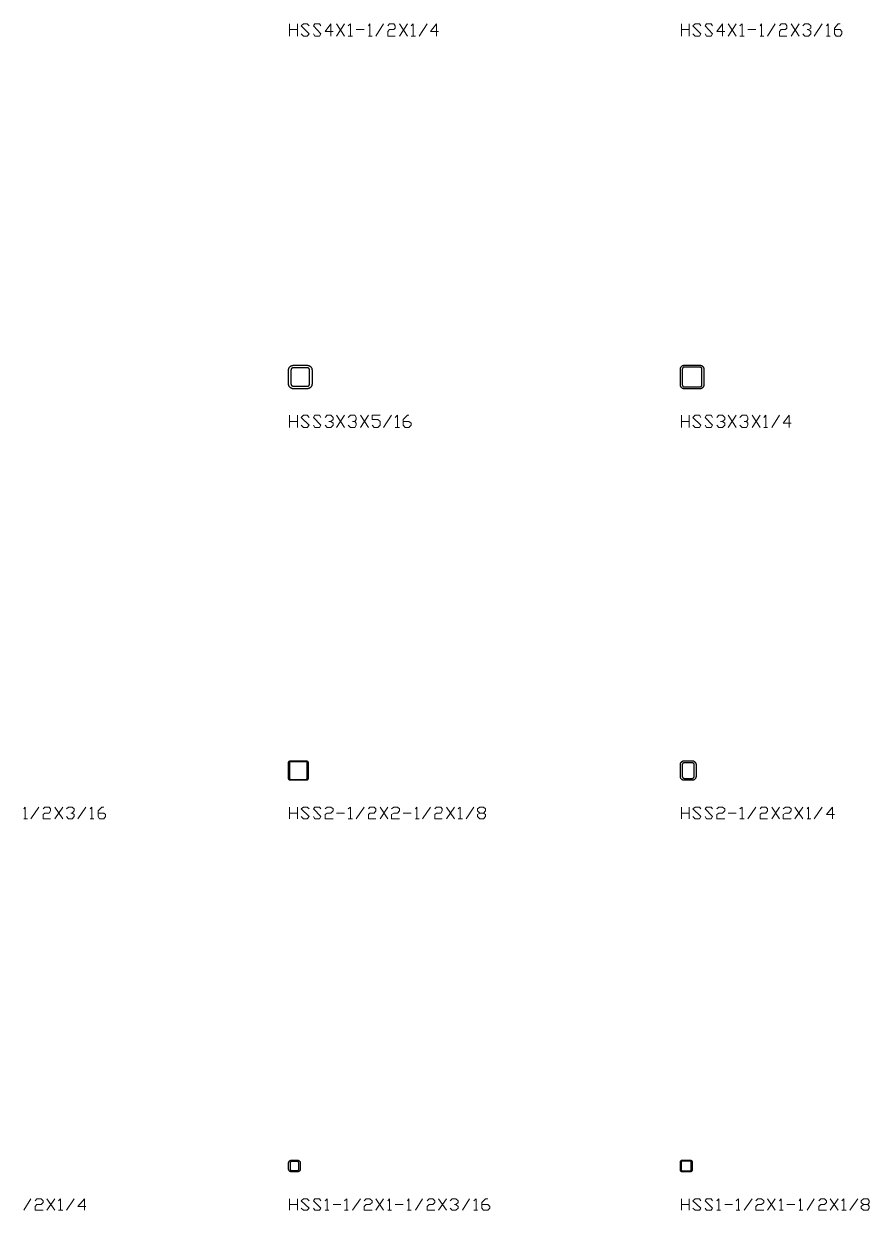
# Model space of a CAD drawing. Header units: inches. Extents: x 0 to 975, y -1305 to 34.
# Drawn here: x 116.2 to 224.1, y -1304.9 to -1153.4 of the extents above; entities that cross this region are included whole.
import ezdxf

# ---------------------------------------------------------------- set-up
doc = ezdxf.new("R2010")
doc.units = ezdxf.units.IN
doc.header["$MEASUREMENT"] = 0
doc.layers.add('AISC_STEEL', color=7, linetype='Continuous')

msp = doc.modelspace()

# ---------------------------------------------------------------- linework, layer by layer
at = {"color": 3, "lineweight": 0}
for p, q in [((150.14, -1154.96), (150.14, -1153.39)), ((150.14, -1154.13), (151.16, -1154.13)), ((151.16, -1153.39), (151.16, -1154.96)), ((156.14, -1153.39), (157.15, -1154.96)), ((156.14, -1154.96), (157.15, -1153.39)), ((158.63, -1154.13), (159.64, -1154.13)), ((161.12, -1154.96), (162.13, -1153.39)), ((164.16, -1153.39), (165.18, -1154.96)), ((164.16, -1154.96), (165.18, -1153.39)), ((166.65, -1154.96), (167.67, -1153.39)), ((200.13, -1154.96), (200.13, -1153.39)), ((200.13, -1154.13), (201.14, -1154.13)), ((201.14, -1153.39), (201.14, -1154.96)), ((206.12, -1153.39), (207.13, -1154.96)), ((206.12, -1154.96), (207.13, -1153.39)), ((208.61, -1154.13), (209.62, -1154.13)), ((211.1, -1154.96), (212.11, -1153.39)), ((214.14, -1153.39), (215.16, -1154.96)), ((214.14, -1154.96), (215.16, -1153.39)), ((217.09, -1154.96), (218.11, -1153.39)), ((157.61, -1154.96), (158.17, -1154.96)), ((160.2, -1154.96), (160.66, -1154.96)), ((165.64, -1154.96), (166.19, -1154.96)), ((207.6, -1154.96), (208.15, -1154.96)), ((210.18, -1154.96), (210.64, -1154.96)), ((218.66, -1154.96), (219.12, -1154.96)), ((150.14, -1204.94), (150.14, -1203.37)), ((150.14, -1204.2), (151.16, -1204.2)), ((151.16, -1203.37), (151.16, -1204.94)), ((156.14, -1203.37), (157.15, -1204.94)), ((156.14, -1204.94), (157.15, -1203.37)), ((159.18, -1203.37), (160.2, -1204.94)), ((159.18, -1204.94), (160.2, -1203.37)), ((162.13, -1204.94), (163.15, -1203.37)), ((200.13, -1204.94), (200.13, -1203.37)), ((200.13, -1204.2), (201.14, -1204.2)), ((201.14, -1203.37), (201.14, -1204.94)), ((206.12, -1203.37), (207.13, -1204.94)), ((206.12, -1204.94), (207.13, -1203.37)), ((209.16, -1203.37), (210.18, -1204.94)), ((209.16, -1204.94), (210.18, -1203.37)), ((211.65, -1204.94), (212.67, -1203.37)), ((163.61, -1204.94), (164.16, -1204.94)), ((210.64, -1204.94), (211.1, -1204.94)), ((117.13, -1254.92), (118.15, -1253.44)), ((120.17, -1253.44), (121.19, -1254.92)), ((120.17, -1254.92), (121.19, -1253.44)), ((123.13, -1254.92), (124.14, -1253.44)), ((150.14, -1254.92), (150.14, -1253.44)), ((150.14, -1254.18), (151.16, -1254.18)), ((151.16, -1253.44), (151.16, -1254.92)), ((156.14, -1254.18), (157.15, -1254.18)), ((158.63, -1254.92), (159.64, -1253.44)), ((161.67, -1253.44), (162.69, -1254.92)), ((161.67, -1254.92), (162.69, -1253.44)), ((164.62, -1254.18), (165.64, -1254.18)), ((167.11, -1254.92), (168.13, -1253.44)), ((170.16, -1253.44), (171.17, -1254.92)), ((170.16, -1254.92), (171.17, -1253.44)), ((172.65, -1254.92), (173.66, -1253.44)), ((200.13, -1254.92), (200.13, -1253.44)), ((200.13, -1254.18), (201.14, -1254.18)), ((201.14, -1253.44), (201.14, -1254.92)), ((206.12, -1254.18), (207.13, -1254.18)), ((208.61, -1254.92), (209.62, -1253.44)), ((211.65, -1253.44), (212.67, -1254.92)), ((211.65, -1254.92), (212.67, -1253.44)), ((214.6, -1253.44), (215.62, -1254.92)), ((214.6, -1254.92), (215.62, -1253.44)), ((217.09, -1254.92), (218.11, -1253.44)), ((116.21, -1254.92), (116.67, -1254.92)), ((124.69, -1254.92), (125.15, -1254.92)), ((157.61, -1254.92), (158.17, -1254.92)), ((166.19, -1254.92), (166.65, -1254.92)), ((171.63, -1254.92), (172.18, -1254.92)), ((207.6, -1254.92), (208.15, -1254.92)), ((216.17, -1254.92), (216.63, -1254.92)), ((116.21, -1304.9), (117.13, -1303.43)), ((119.16, -1303.43), (120.17, -1304.9)), ((119.16, -1304.9), (120.17, -1303.43)), ((121.65, -1304.9), (122.66, -1303.43)), ((150.14, -1304.9), (150.14, -1303.43)), ((150.14, -1304.16), (151.16, -1304.16)), ((151.16, -1303.43), (151.16, -1304.9)), ((155.68, -1304.16), (156.69, -1304.16)), ((158.17, -1304.9), (159.18, -1303.43)), ((161.12, -1303.43), (162.13, -1304.9)), ((161.12, -1304.9), (162.13, -1303.43)), ((163.61, -1304.16), (164.62, -1304.16)), ((166.19, -1304.9), (167.11, -1303.43)), ((169.14, -1303.43), (170.16, -1304.9)), ((169.14, -1304.9), (170.16, -1303.43)), ((172.18, -1304.9), (173.11, -1303.43)), ((200.13, -1304.9), (200.13, -1303.43)), ((200.13, -1304.16), (201.14, -1304.16)), ((201.14, -1303.43), (201.14, -1304.9)), ((205.66, -1304.16), (206.67, -1304.16)), ((208.15, -1304.9), (209.16, -1303.43)), ((211.1, -1303.43), (212.11, -1304.9)), ((211.1, -1304.9), (212.11, -1303.43)), ((213.59, -1304.16), (214.6, -1304.16)), ((216.17, -1304.9), (217.09, -1303.43)), ((219.12, -1303.43), (220.14, -1304.9)), ((219.12, -1304.9), (220.14, -1303.43)), ((221.61, -1304.9), (222.63, -1303.43)), ((120.64, -1304.9), (121.19, -1304.9)), ((154.66, -1304.9), (155.12, -1304.9)), ((157.15, -1304.9), (157.61, -1304.9)), ((162.69, -1304.9), (163.15, -1304.9)), ((165.18, -1304.9), (165.64, -1304.9)), ((173.66, -1304.9), (174.12, -1304.9)), ((204.64, -1304.9), (205.11, -1304.9)), ((207.13, -1304.9), (207.6, -1304.9)), ((212.67, -1304.9), (213.13, -1304.9)), ((215.16, -1304.9), (215.62, -1304.9)), ((220.6, -1304.9), (221.15, -1304.9))]:
    msp.add_line(p, q, dxfattribs=at)
for points in [[(151.62, -1154.68), (151.9, -1154.96), (152.36, -1154.96), (152.63, -1154.68), (151.62, -1153.67), (151.9, -1153.39), (152.36, -1153.39), (152.63, -1153.67)], [(153.19, -1154.68), (153.37, -1154.96), (153.93, -1154.96), (154.11, -1154.68), (153.19, -1153.67), (153.37, -1153.39), (153.93, -1153.39), (154.11, -1153.67)], [(155.68, -1154.4), (154.66, -1154.4), (155.4, -1153.39), (155.4, -1154.96)], [(157.61, -1153.67), (157.89, -1153.39), (157.89, -1154.96)], [(160.2, -1153.67), (160.38, -1153.39), (160.38, -1154.96)], [(162.69, -1153.67), (162.87, -1153.39), (163.42, -1153.39), (163.61, -1153.67), (163.61, -1153.94), (163.42, -1154.13), (162.87, -1154.13), (162.69, -1154.4), (162.69, -1154.96), (163.61, -1154.96)], [(165.64, -1153.67), (165.91, -1153.39), (165.91, -1154.96)], [(169.14, -1154.4), (168.13, -1154.4), (168.86, -1153.39), (168.86, -1154.96)], [(201.6, -1154.68), (201.88, -1154.96), (202.43, -1154.96), (202.62, -1154.68), (201.6, -1153.67), (201.88, -1153.39), (202.43, -1153.39), (202.62, -1153.67)], [(203.17, -1154.68), (203.35, -1154.96), (203.91, -1154.96), (204.09, -1154.68), (203.17, -1153.67), (203.35, -1153.39), (203.91, -1153.39), (204.09, -1153.67)], [(205.66, -1154.4), (204.64, -1154.4), (205.38, -1153.39), (205.38, -1154.96)], [(207.6, -1153.67), (207.87, -1153.39), (207.87, -1154.96)], [(210.18, -1153.67), (210.36, -1153.39), (210.36, -1154.96)], [(212.67, -1153.67), (212.85, -1153.39), (213.41, -1153.39), (213.59, -1153.67), (213.59, -1153.94), (213.41, -1154.13), (212.85, -1154.13), (212.67, -1154.4), (212.67, -1154.96), (213.59, -1154.96)], [(215.62, -1153.67), (215.9, -1153.39), (216.36, -1153.39), (216.63, -1153.67), (216.63, -1153.94), (216.36, -1154.13), (216.17, -1154.13)], [(216.36, -1154.13), (216.63, -1154.4), (216.63, -1154.68), (216.36, -1154.96), (215.9, -1154.96), (215.62, -1154.68)], [(218.66, -1153.67), (218.85, -1153.39), (218.85, -1154.96)], [(219.68, -1154.13), (220.41, -1154.13), (220.6, -1154.4), (220.6, -1154.68), (220.41, -1154.96), (219.86, -1154.96), (219.68, -1154.68), (219.68, -1153.94), (220.14, -1153.39), (220.41, -1153.39)], [(151.62, -1204.66), (151.9, -1204.94), (152.36, -1204.94), (152.63, -1204.66), (151.62, -1203.65), (151.9, -1203.37), (152.36, -1203.37), (152.63, -1203.65)], [(153.19, -1204.66), (153.37, -1204.94), (153.93, -1204.94), (154.11, -1204.66), (153.19, -1203.65), (153.37, -1203.37), (153.93, -1203.37), (154.11, -1203.65)], [(154.66, -1203.65), (154.94, -1203.37), (155.4, -1203.37), (155.68, -1203.65), (155.68, -1203.92), (155.4, -1204.2), (155.12, -1204.2)], [(155.4, -1204.2), (155.68, -1204.38), (155.68, -1204.66), (155.4, -1204.94), (154.94, -1204.94), (154.66, -1204.66)], [(157.61, -1203.65), (157.89, -1203.37), (158.44, -1203.37), (158.63, -1203.65), (158.63, -1203.92), (158.44, -1204.2), (158.17, -1204.2)], [(158.44, -1204.2), (158.63, -1204.38), (158.63, -1204.66), (158.44, -1204.94), (157.89, -1204.94), (157.61, -1204.66)], [(160.66, -1204.66), (160.93, -1204.94), (161.4, -1204.94), (161.67, -1204.66), (161.67, -1204.2), (161.4, -1203.92), (160.66, -1203.92), (160.66, -1203.37), (161.67, -1203.37)], [(163.61, -1203.65), (163.89, -1203.37), (163.89, -1204.94)], [(164.62, -1204.2), (165.36, -1204.2), (165.64, -1204.38), (165.64, -1204.66), (165.36, -1204.94), (164.9, -1204.94), (164.62, -1204.66), (164.62, -1203.92), (165.18, -1203.37), (165.36, -1203.37)], [(201.6, -1204.66), (201.88, -1204.94), (202.43, -1204.94), (202.62, -1204.66), (201.6, -1203.65), (201.88, -1203.37), (202.43, -1203.37), (202.62, -1203.65)], [(203.17, -1204.66), (203.35, -1204.94), (203.91, -1204.94), (204.09, -1204.66), (203.17, -1203.65), (203.35, -1203.37), (203.91, -1203.37), (204.09, -1203.65)], [(204.64, -1203.65), (204.92, -1203.37), (205.38, -1203.37), (205.66, -1203.65), (205.66, -1203.92), (205.38, -1204.2), (205.11, -1204.2)], [(205.38, -1204.2), (205.66, -1204.38), (205.66, -1204.66), (205.38, -1204.94), (204.92, -1204.94), (204.64, -1204.66)], [(207.6, -1203.65), (207.87, -1203.37), (208.43, -1203.37), (208.61, -1203.65), (208.61, -1203.92), (208.43, -1204.2), (208.15, -1204.2)], [(208.43, -1204.2), (208.61, -1204.38), (208.61, -1204.66), (208.43, -1204.94), (207.87, -1204.94), (207.6, -1204.66)], [(210.64, -1203.65), (210.92, -1203.37), (210.92, -1204.94)], [(214.14, -1204.38), (213.13, -1204.38), (213.87, -1203.37), (213.87, -1204.94)], [(116.21, -1253.63), (116.39, -1253.44), (116.39, -1254.92)], [(118.7, -1253.63), (118.88, -1253.44), (119.44, -1253.44), (119.62, -1253.63), (119.62, -1253.9), (119.44, -1254.18), (118.88, -1254.18), (118.7, -1254.37), (118.7, -1254.92), (119.62, -1254.92)], [(121.65, -1253.63), (121.93, -1253.44), (122.39, -1253.44), (122.66, -1253.63), (122.66, -1253.9), (122.39, -1254.18), (122.2, -1254.18)], [(122.39, -1254.18), (122.66, -1254.37), (122.66, -1254.64), (122.39, -1254.92), (121.93, -1254.92), (121.65, -1254.64)], [(124.69, -1253.63), (124.88, -1253.44), (124.88, -1254.92)], [(125.71, -1254.18), (126.45, -1254.18), (126.63, -1254.37), (126.63, -1254.64), (126.45, -1254.92), (125.89, -1254.92), (125.71, -1254.64), (125.71, -1253.9), (126.17, -1253.44), (126.45, -1253.44)], [(151.62, -1254.64), (151.9, -1254.92), (152.36, -1254.92), (152.63, -1254.64), (151.62, -1253.63), (151.9, -1253.44), (152.36, -1253.44), (152.63, -1253.63)], [(153.19, -1254.64), (153.37, -1254.92), (153.93, -1254.92), (154.11, -1254.64), (153.19, -1253.63), (153.37, -1253.44), (153.93, -1253.44), (154.11, -1253.63)], [(154.66, -1253.63), (154.94, -1253.44), (155.4, -1253.44), (155.68, -1253.63), (155.68, -1253.9), (155.4, -1254.18), (154.94, -1254.18), (154.66, -1254.37), (154.66, -1254.92), (155.68, -1254.92)], [(157.61, -1253.63), (157.89, -1253.44), (157.89, -1254.92)], [(160.2, -1253.63), (160.38, -1253.44), (160.93, -1253.44), (161.12, -1253.63), (161.12, -1253.9), (160.93, -1254.18), (160.38, -1254.18), (160.2, -1254.37), (160.2, -1254.92), (161.12, -1254.92)], [(163.15, -1253.63), (163.42, -1253.44), (163.89, -1253.44), (164.16, -1253.63), (164.16, -1253.9), (163.89, -1254.18), (163.42, -1254.18), (163.15, -1254.37), (163.15, -1254.92), (164.16, -1254.92)], [(166.19, -1253.63), (166.38, -1253.44), (166.38, -1254.92)], [(168.68, -1253.63), (168.86, -1253.44), (169.42, -1253.44), (169.6, -1253.63), (169.6, -1253.9), (169.42, -1254.18), (168.86, -1254.18), (168.68, -1254.37), (168.68, -1254.92), (169.6, -1254.92)], [(171.63, -1253.63), (171.91, -1253.44), (171.91, -1254.92)], [(174.86, -1254.18), (175.14, -1254.37), (175.14, -1254.64), (174.86, -1254.92), (174.4, -1254.92), (174.12, -1254.64), (174.12, -1254.37), (174.4, -1254.18), (174.86, -1254.18), (175.14, -1253.9), (175.14, -1253.63), (174.86, -1253.44), (174.4, -1253.44), (174.12, -1253.63), (174.12, -1253.9), (174.4, -1254.18)], [(201.6, -1254.64), (201.88, -1254.92), (202.43, -1254.92), (202.62, -1254.64), (201.6, -1253.63), (201.88, -1253.44), (202.43, -1253.44), (202.62, -1253.63)], [(203.17, -1254.64), (203.35, -1254.92), (203.91, -1254.92), (204.09, -1254.64), (203.17, -1253.63), (203.35, -1253.44), (203.91, -1253.44), (204.09, -1253.63)], [(204.64, -1253.63), (204.92, -1253.44), (205.38, -1253.44), (205.66, -1253.63), (205.66, -1253.9), (205.38, -1254.18), (204.92, -1254.18), (204.64, -1254.37), (204.64, -1254.92), (205.66, -1254.92)], [(207.6, -1253.63), (207.87, -1253.44), (207.87, -1254.92)], [(210.18, -1253.63), (210.36, -1253.44), (210.92, -1253.44), (211.1, -1253.63), (211.1, -1253.9), (210.92, -1254.18), (210.36, -1254.18), (210.18, -1254.37), (210.18, -1254.92), (211.1, -1254.92)], [(213.13, -1253.63), (213.41, -1253.44), (213.87, -1253.44), (214.14, -1253.63), (214.14, -1253.9), (213.87, -1254.18), (213.41, -1254.18), (213.13, -1254.37), (213.13, -1254.92), (214.14, -1254.92)], [(216.17, -1253.63), (216.36, -1253.44), (216.36, -1254.92)], [(219.68, -1254.37), (218.66, -1254.37), (219.4, -1253.44), (219.4, -1254.92)], [(117.68, -1303.7), (117.87, -1303.43), (118.42, -1303.43), (118.7, -1303.7), (118.7, -1303.89), (118.42, -1304.16), (117.87, -1304.16), (117.68, -1304.44), (117.68, -1304.9), (118.7, -1304.9)], [(120.64, -1303.7), (120.91, -1303.43), (120.91, -1304.9)], [(124.14, -1304.44), (123.13, -1304.44), (123.96, -1303.43), (123.96, -1304.9)], [(151.62, -1304.62), (151.9, -1304.9), (152.36, -1304.9), (152.63, -1304.62), (151.62, -1303.7), (151.9, -1303.43), (152.36, -1303.43), (152.63, -1303.7)], [(153.19, -1304.62), (153.37, -1304.9), (153.93, -1304.9), (154.11, -1304.62), (153.19, -1303.7), (153.37, -1303.43), (153.93, -1303.43), (154.11, -1303.7)], [(154.66, -1303.7), (154.94, -1303.43), (154.94, -1304.9)], [(157.15, -1303.7), (157.43, -1303.43), (157.43, -1304.9)], [(159.64, -1303.7), (159.92, -1303.43), (160.38, -1303.43), (160.66, -1303.7), (160.66, -1303.89), (160.38, -1304.16), (159.92, -1304.16), (159.64, -1304.44), (159.64, -1304.9), (160.66, -1304.9)], [(162.69, -1303.7), (162.87, -1303.43), (162.87, -1304.9)], [(165.18, -1303.7), (165.36, -1303.43), (165.36, -1304.9)], [(167.67, -1303.7), (167.94, -1303.43), (168.4, -1303.43), (168.68, -1303.7), (168.68, -1303.89), (168.4, -1304.16), (167.94, -1304.16), (167.67, -1304.44), (167.67, -1304.9), (168.68, -1304.9)], [(170.62, -1303.7), (170.89, -1303.43), (171.35, -1303.43), (171.63, -1303.7), (171.63, -1303.89), (171.35, -1304.16), (171.17, -1304.16)], [(171.35, -1304.16), (171.63, -1304.44), (171.63, -1304.62), (171.35, -1304.9), (170.89, -1304.9), (170.62, -1304.62)], [(173.66, -1303.7), (173.94, -1303.43), (173.94, -1304.9)], [(174.67, -1304.16), (175.41, -1304.16), (175.69, -1304.44), (175.69, -1304.62), (175.41, -1304.9), (174.86, -1304.9), (174.67, -1304.62), (174.67, -1303.89), (175.14, -1303.43), (175.41, -1303.43)], [(201.6, -1304.62), (201.88, -1304.9), (202.43, -1304.9), (202.62, -1304.62), (201.6, -1303.7), (201.88, -1303.43), (202.43, -1303.43), (202.62, -1303.7)], [(203.17, -1304.62), (203.35, -1304.9), (203.91, -1304.9), (204.09, -1304.62), (203.17, -1303.7), (203.35, -1303.43), (203.91, -1303.43), (204.09, -1303.7)], [(204.64, -1303.7), (204.92, -1303.43), (204.92, -1304.9)], [(207.13, -1303.7), (207.41, -1303.43), (207.41, -1304.9)], [(209.62, -1303.7), (209.9, -1303.43), (210.36, -1303.43), (210.64, -1303.7), (210.64, -1303.89), (210.36, -1304.16), (209.9, -1304.16), (209.62, -1304.44), (209.62, -1304.9), (210.64, -1304.9)], [(212.67, -1303.7), (212.85, -1303.43), (212.85, -1304.9)], [(215.16, -1303.7), (215.34, -1303.43), (215.34, -1304.9)], [(217.65, -1303.7), (217.92, -1303.43), (218.39, -1303.43), (218.66, -1303.7), (218.66, -1303.89), (218.39, -1304.16), (217.92, -1304.16), (217.65, -1304.44), (217.65, -1304.9), (218.66, -1304.9)], [(220.6, -1303.7), (220.88, -1303.43), (220.88, -1304.9)], [(223.92, -1304.16), (224.1, -1304.44), (224.1, -1304.62), (223.92, -1304.9), (223.36, -1304.9), (223.09, -1304.62), (223.09, -1304.44), (223.36, -1304.16), (223.92, -1304.16), (224.1, -1303.89), (224.1, -1303.7), (223.92, -1303.43), (223.36, -1303.43), (223.09, -1303.7), (223.09, -1303.89), (223.36, -1304.16)]]:
    msp.add_lwpolyline(points, dxfattribs=at)
at = {"layer": 'AISC_STEEL'}
for points in [[(152.38, -1197), (152.4, -1197), (152.43, -1197), (152.46, -1197.01), (152.49, -1197.01), (152.52, -1197.02), (152.55, -1197.03), (152.58, -1197.03), (152.61, -1197.04), (152.63, -1197.06), (152.66, -1197.07), (152.69, -1197.08), (152.71, -1197.1), (152.74, -1197.12), (152.76, -1197.13), (152.78, -1197.15), (152.81, -1197.17), (152.83, -1197.19), (152.85, -1197.22), (152.87, -1197.24), (152.88, -1197.26), (152.9, -1197.29), (152.92, -1197.31), (152.93, -1197.34), (152.94, -1197.37), (152.96, -1197.39), (152.97, -1197.42), (152.97, -1197.45), (152.98, -1197.48), (152.99, -1197.51), (152.99, -1197.54), (153, -1197.57), (153, -1197.6), (153, -1197.62), (153, -1199.38), (153, -1199.4), (153, -1199.43), (152.99, -1199.46), (152.99, -1199.49), (152.98, -1199.52), (152.97, -1199.55), (152.97, -1199.58), (152.96, -1199.61), (152.94, -1199.63), (152.93, -1199.66), (152.92, -1199.69), (152.9, -1199.71), (152.88, -1199.74), (152.87, -1199.76), (152.85, -1199.78), (152.83, -1199.81), (152.81, -1199.83), (152.78, -1199.85), (152.76, -1199.87), (152.74, -1199.88), (152.71, -1199.9), (152.69, -1199.92), (152.66, -1199.93), (152.63, -1199.94), (152.61, -1199.96), (152.58, -1199.97), (152.55, -1199.97), (152.52, -1199.98), (152.49, -1199.99), (152.46, -1199.99), (152.43, -1200), (152.4, -1200), (152.38, -1200), (150.62, -1200), (150.6, -1200), (150.57, -1200), (150.54, -1199.99), (150.51, -1199.99), (150.48, -1199.98), (150.45, -1199.97), (150.42, -1199.97), (150.39, -1199.96), (150.37, -1199.94), (150.34, -1199.93), (150.31, -1199.92), (150.29, -1199.9), (150.26, -1199.88), (150.24, -1199.87), (150.22, -1199.85), (150.19, -1199.83), (150.17, -1199.81), (150.15, -1199.78), (150.13, -1199.76), (150.12, -1199.74), (150.1, -1199.71), (150.08, -1199.69), (150.07, -1199.66), (150.06, -1199.63), (150.04, -1199.61), (150.03, -1199.58), (150.03, -1199.55), (150.02, -1199.52), (150.01, -1199.49), (150.01, -1199.46), (150, -1199.43), (150, -1199.4), (150, -1199.38), (150, -1197.62), (150, -1197.6), (150, -1197.57), (150.01, -1197.54), (150.01, -1197.51), (150.02, -1197.48), (150.03, -1197.45), (150.03, -1197.42), (150.04, -1197.39), (150.06, -1197.37), (150.07, -1197.34), (150.08, -1197.31), (150.1, -1197.29), (150.12, -1197.26), (150.13, -1197.24), (150.15, -1197.22), (150.17, -1197.19), (150.19, -1197.17), (150.22, -1197.15), (150.24, -1197.13), (150.26, -1197.12), (150.29, -1197.1), (150.31, -1197.08), (150.34, -1197.07), (150.37, -1197.06), (150.39, -1197.04), (150.42, -1197.03), (150.45, -1197.03), (150.48, -1197.02), (150.51, -1197.01), (150.54, -1197.01), (150.57, -1197), (150.6, -1197), (150.62, -1197)], [(150.62, -1197.31), (150.6, -1197.31), (150.57, -1197.32), (150.54, -1197.32), (150.51, -1197.33), (150.49, -1197.35), (150.46, -1197.36), (150.44, -1197.38), (150.41, -1197.39), (150.39, -1197.41), (150.38, -1197.44), (150.36, -1197.46), (150.35, -1197.49), (150.33, -1197.51), (150.32, -1197.54), (150.32, -1197.57), (150.31, -1197.6), (150.31, -1197.62), (150.31, -1199.38), (150.31, -1199.4), (150.32, -1199.43), (150.32, -1199.46), (150.33, -1199.49), (150.35, -1199.51), (150.36, -1199.54), (150.38, -1199.56), (150.39, -1199.59), (150.41, -1199.61), (150.44, -1199.62), (150.46, -1199.64), (150.49, -1199.65), (150.51, -1199.67), (150.54, -1199.68), (150.57, -1199.68), (150.6, -1199.69), (150.62, -1199.69), (152.38, -1199.69), (152.4, -1199.69), (152.43, -1199.68), (152.46, -1199.68), (152.49, -1199.67), (152.51, -1199.65), (152.54, -1199.64), (152.56, -1199.62), (152.59, -1199.61), (152.61, -1199.59), (152.62, -1199.56), (152.64, -1199.54), (152.65, -1199.51), (152.67, -1199.49), (152.68, -1199.46), (152.68, -1199.43), (152.69, -1199.4), (152.69, -1199.38), (152.69, -1197.62), (152.69, -1197.6), (152.68, -1197.57), (152.68, -1197.54), (152.67, -1197.51), (152.65, -1197.49), (152.64, -1197.46), (152.62, -1197.44), (152.61, -1197.41), (152.59, -1197.39), (152.56, -1197.38), (152.54, -1197.36), (152.51, -1197.35), (152.49, -1197.33), (152.46, -1197.32), (152.43, -1197.32), (152.4, -1197.31), (152.38, -1197.31)], [(202.5, -1197), (202.53, -1197), (202.56, -1197), (202.59, -1197.01), (202.62, -1197.01), (202.64, -1197.02), (202.67, -1197.03), (202.7, -1197.04), (202.72, -1197.05), (202.75, -1197.07), (202.77, -1197.08), (202.8, -1197.1), (202.82, -1197.12), (202.84, -1197.14), (202.86, -1197.16), (202.88, -1197.18), (202.9, -1197.2), (202.92, -1197.23), (202.93, -1197.25), (202.95, -1197.28), (202.96, -1197.3), (202.97, -1197.33), (202.98, -1197.36), (202.99, -1197.38), (202.99, -1197.41), (203, -1197.44), (203, -1197.47), (203, -1197.5), (203, -1199.5), (203, -1199.53), (203, -1199.56), (202.99, -1199.59), (202.99, -1199.62), (202.98, -1199.64), (202.97, -1199.67), (202.96, -1199.7), (202.95, -1199.72), (202.93, -1199.75), (202.92, -1199.77), (202.9, -1199.8), (202.88, -1199.82), (202.86, -1199.84), (202.84, -1199.86), (202.82, -1199.88), (202.8, -1199.9), (202.77, -1199.92), (202.75, -1199.93), (202.72, -1199.95), (202.7, -1199.96), (202.67, -1199.97), (202.64, -1199.98), (202.62, -1199.99), (202.59, -1199.99), (202.56, -1200), (202.53, -1200), (202.5, -1200), (200.5, -1200), (200.47, -1200), (200.44, -1200), (200.41, -1199.99), (200.38, -1199.99), (200.36, -1199.98), (200.33, -1199.97), (200.3, -1199.96), (200.28, -1199.95), (200.25, -1199.93), (200.23, -1199.92), (200.2, -1199.9), (200.18, -1199.88), (200.16, -1199.86), (200.14, -1199.84), (200.12, -1199.82), (200.1, -1199.8), (200.08, -1199.77), (200.07, -1199.75), (200.05, -1199.72), (200.04, -1199.7), (200.03, -1199.67), (200.02, -1199.64), (200.01, -1199.62), (200.01, -1199.59), (200, -1199.56), (200, -1199.53), (200, -1199.5), (200, -1197.5), (200, -1197.47), (200, -1197.44), (200.01, -1197.41), (200.01, -1197.38), (200.02, -1197.36), (200.03, -1197.33), (200.04, -1197.3), (200.05, -1197.28), (200.07, -1197.25), (200.08, -1197.23), (200.1, -1197.2), (200.12, -1197.18), (200.14, -1197.16), (200.16, -1197.14), (200.18, -1197.12), (200.2, -1197.1), (200.23, -1197.08), (200.25, -1197.07), (200.28, -1197.05), (200.3, -1197.04), (200.33, -1197.03), (200.36, -1197.02), (200.38, -1197.01), (200.41, -1197.01), (200.44, -1197), (200.47, -1197), (200.5, -1197)], [(200.5, -1197.25), (200.47, -1197.25), (200.44, -1197.26), (200.42, -1197.26), (200.39, -1197.27), (200.37, -1197.29), (200.34, -1197.3), (200.32, -1197.32), (200.3, -1197.34), (200.29, -1197.37), (200.27, -1197.39), (200.26, -1197.42), (200.26, -1197.44), (200.25, -1197.47), (200.25, -1197.5), (200.25, -1199.5), (200.25, -1199.53), (200.26, -1199.56), (200.26, -1199.58), (200.27, -1199.61), (200.29, -1199.63), (200.3, -1199.66), (200.32, -1199.68), (200.34, -1199.7), (200.37, -1199.71), (200.39, -1199.73), (200.42, -1199.74), (200.44, -1199.74), (200.47, -1199.75), (200.5, -1199.75), (202.5, -1199.75), (202.53, -1199.75), (202.56, -1199.74), (202.58, -1199.74), (202.61, -1199.73), (202.63, -1199.71), (202.66, -1199.7), (202.68, -1199.68), (202.7, -1199.66), (202.71, -1199.63), (202.73, -1199.61), (202.74, -1199.58), (202.74, -1199.56), (202.75, -1199.53), (202.75, -1199.5), (202.75, -1197.5), (202.75, -1197.47), (202.74, -1197.44), (202.74, -1197.42), (202.73, -1197.39), (202.71, -1197.37), (202.7, -1197.34), (202.68, -1197.32), (202.66, -1197.3), (202.63, -1197.29), (202.61, -1197.27), (202.58, -1197.26), (202.56, -1197.26), (202.53, -1197.25), (202.5, -1197.25)], [(152.25, -1247.5), (152.28, -1247.5), (152.31, -1247.51), (152.33, -1247.51), (152.36, -1247.52), (152.38, -1247.54), (152.41, -1247.55), (152.43, -1247.57), (152.45, -1247.59), (152.46, -1247.62), (152.48, -1247.64), (152.49, -1247.67), (152.49, -1247.69), (152.5, -1247.72), (152.5, -1247.75), (152.5, -1249.75), (152.5, -1249.78), (152.49, -1249.81), (152.49, -1249.83), (152.48, -1249.86), (152.46, -1249.88), (152.45, -1249.91), (152.43, -1249.93), (152.41, -1249.95), (152.38, -1249.96), (152.36, -1249.98), (152.33, -1249.99), (152.31, -1249.99), (152.28, -1250), (152.25, -1250), (150.25, -1250), (150.22, -1250), (150.19, -1249.99), (150.17, -1249.99), (150.14, -1249.98), (150.12, -1249.96), (150.09, -1249.95), (150.07, -1249.93), (150.05, -1249.91), (150.04, -1249.88), (150.02, -1249.86), (150.01, -1249.83), (150.01, -1249.81), (150, -1249.78), (150, -1249.75), (150, -1247.75), (150, -1247.72), (150.01, -1247.69), (150.01, -1247.67), (150.02, -1247.64), (150.04, -1247.62), (150.05, -1247.59), (150.07, -1247.57), (150.09, -1247.55), (150.12, -1247.54), (150.14, -1247.52), (150.17, -1247.51), (150.19, -1247.51), (150.22, -1247.5), (150.25, -1247.5)], [(150.25, -1247.62), (150.23, -1247.63), (150.22, -1247.63), (150.2, -1247.63), (150.19, -1247.64), (150.17, -1247.65), (150.16, -1247.66), (150.15, -1247.67), (150.14, -1247.69), (150.13, -1247.7), (150.13, -1247.72), (150.13, -1247.73), (150.12, -1247.75), (150.12, -1249.75), (150.13, -1249.77), (150.13, -1249.78), (150.13, -1249.8), (150.14, -1249.81), (150.15, -1249.83), (150.16, -1249.84), (150.17, -1249.85), (150.19, -1249.86), (150.2, -1249.87), (150.22, -1249.87), (150.23, -1249.87), (150.25, -1249.88), (152.25, -1249.88), (152.27, -1249.87), (152.28, -1249.87), (152.3, -1249.87), (152.31, -1249.86), (152.33, -1249.85), (152.34, -1249.84), (152.35, -1249.83), (152.36, -1249.81), (152.37, -1249.8), (152.37, -1249.78), (152.37, -1249.77), (152.38, -1249.75), (152.38, -1247.75), (152.37, -1247.73), (152.37, -1247.72), (152.37, -1247.7), (152.36, -1247.69), (152.35, -1247.67), (152.34, -1247.66), (152.33, -1247.65), (152.31, -1247.64), (152.3, -1247.63), (152.28, -1247.63), (152.27, -1247.63), (152.25, -1247.62)], [(201.5, -1247.5), (201.53, -1247.5), (201.56, -1247.5), (201.59, -1247.51), (201.62, -1247.51), (201.64, -1247.52), (201.67, -1247.53), (201.7, -1247.54), (201.72, -1247.55), (201.75, -1247.57), (201.77, -1247.58), (201.8, -1247.6), (201.82, -1247.62), (201.84, -1247.64), (201.86, -1247.66), (201.88, -1247.68), (201.9, -1247.7), (201.92, -1247.73), (201.93, -1247.75), (201.95, -1247.78), (201.96, -1247.8), (201.97, -1247.83), (201.98, -1247.86), (201.99, -1247.88), (201.99, -1247.91), (202, -1247.94), (202, -1247.97), (202, -1248), (202, -1249.5), (202, -1249.53), (202, -1249.56), (201.99, -1249.59), (201.99, -1249.62), (201.98, -1249.64), (201.97, -1249.67), (201.96, -1249.7), (201.95, -1249.72), (201.93, -1249.75), (201.92, -1249.77), (201.9, -1249.8), (201.88, -1249.82), (201.86, -1249.84), (201.84, -1249.86), (201.82, -1249.88), (201.8, -1249.9), (201.77, -1249.92), (201.75, -1249.93), (201.72, -1249.95), (201.7, -1249.96), (201.67, -1249.97), (201.64, -1249.98), (201.62, -1249.99), (201.59, -1249.99), (201.56, -1250), (201.53, -1250), (201.5, -1250), (200.5, -1250), (200.47, -1250), (200.44, -1250), (200.41, -1249.99), (200.38, -1249.99), (200.36, -1249.98), (200.33, -1249.97), (200.3, -1249.96), (200.28, -1249.95), (200.25, -1249.93), (200.23, -1249.92), (200.2, -1249.9), (200.18, -1249.88), (200.16, -1249.86), (200.14, -1249.84), (200.12, -1249.82), (200.1, -1249.8), (200.08, -1249.77), (200.07, -1249.75), (200.05, -1249.72), (200.04, -1249.7), (200.03, -1249.67), (200.02, -1249.64), (200.01, -1249.62), (200.01, -1249.59), (200, -1249.56), (200, -1249.53), (200, -1249.5), (200, -1248), (200, -1247.97), (200, -1247.94), (200.01, -1247.91), (200.01, -1247.88), (200.02, -1247.86), (200.03, -1247.83), (200.04, -1247.8), (200.05, -1247.78), (200.07, -1247.75), (200.08, -1247.73), (200.1, -1247.7), (200.12, -1247.68), (200.14, -1247.66), (200.16, -1247.64), (200.18, -1247.62), (200.2, -1247.6), (200.23, -1247.58), (200.25, -1247.57), (200.28, -1247.55), (200.3, -1247.54), (200.33, -1247.53), (200.36, -1247.52), (200.38, -1247.51), (200.41, -1247.51), (200.44, -1247.5), (200.47, -1247.5), (200.5, -1247.5)], [(200.5, -1247.75), (200.47, -1247.75), (200.44, -1247.76), (200.42, -1247.76), (200.39, -1247.77), (200.37, -1247.79), (200.34, -1247.8), (200.32, -1247.82), (200.3, -1247.84), (200.29, -1247.87), (200.27, -1247.89), (200.26, -1247.92), (200.26, -1247.94), (200.25, -1247.97), (200.25, -1248), (200.25, -1249.5), (200.25, -1249.53), (200.26, -1249.56), (200.26, -1249.58), (200.27, -1249.61), (200.29, -1249.63), (200.3, -1249.66), (200.32, -1249.68), (200.34, -1249.7), (200.37, -1249.71), (200.39, -1249.73), (200.42, -1249.74), (200.44, -1249.74), (200.47, -1249.75), (200.5, -1249.75), (201.5, -1249.75), (201.53, -1249.75), (201.56, -1249.74), (201.58, -1249.74), (201.61, -1249.73), (201.63, -1249.71), (201.66, -1249.7), (201.68, -1249.68), (201.7, -1249.66), (201.71, -1249.63), (201.73, -1249.61), (201.74, -1249.58), (201.74, -1249.56), (201.75, -1249.53), (201.75, -1249.5), (201.75, -1248), (201.75, -1247.97), (201.74, -1247.94), (201.74, -1247.92), (201.73, -1247.89), (201.71, -1247.87), (201.7, -1247.84), (201.68, -1247.82), (201.66, -1247.8), (201.63, -1247.79), (201.61, -1247.77), (201.58, -1247.76), (201.56, -1247.76), (201.53, -1247.75), (201.5, -1247.75)], [(151.12, -1298.5), (151.15, -1298.5), (151.18, -1298.5), (151.21, -1298.51), (151.24, -1298.52), (151.27, -1298.53), (151.29, -1298.54), (151.32, -1298.56), (151.35, -1298.57), (151.37, -1298.59), (151.39, -1298.61), (151.41, -1298.63), (151.43, -1298.65), (151.44, -1298.68), (151.46, -1298.71), (151.47, -1298.73), (151.48, -1298.76), (151.49, -1298.79), (151.5, -1298.82), (151.5, -1298.85), (151.5, -1298.88), (151.5, -1299.62), (151.5, -1299.65), (151.5, -1299.68), (151.49, -1299.71), (151.48, -1299.74), (151.47, -1299.77), (151.46, -1299.79), (151.44, -1299.82), (151.43, -1299.85), (151.41, -1299.87), (151.39, -1299.89), (151.37, -1299.91), (151.35, -1299.93), (151.32, -1299.94), (151.29, -1299.96), (151.27, -1299.97), (151.24, -1299.98), (151.21, -1299.99), (151.18, -1300), (151.15, -1300), (151.12, -1300), (150.38, -1300), (150.35, -1300), (150.32, -1300), (150.29, -1299.99), (150.26, -1299.98), (150.23, -1299.97), (150.21, -1299.96), (150.18, -1299.94), (150.15, -1299.93), (150.13, -1299.91), (150.11, -1299.89), (150.09, -1299.87), (150.07, -1299.85), (150.06, -1299.82), (150.04, -1299.79), (150.03, -1299.77), (150.02, -1299.74), (150.01, -1299.71), (150, -1299.68), (150, -1299.65), (150, -1299.62), (150, -1298.88), (150, -1298.85), (150, -1298.82), (150.01, -1298.79), (150.02, -1298.76), (150.03, -1298.73), (150.04, -1298.71), (150.06, -1298.68), (150.07, -1298.65), (150.09, -1298.63), (150.11, -1298.61), (150.13, -1298.59), (150.15, -1298.57), (150.18, -1298.56), (150.21, -1298.54), (150.23, -1298.53), (150.26, -1298.52), (150.29, -1298.51), (150.32, -1298.5), (150.35, -1298.5), (150.38, -1298.5)], [(150.38, -1298.69), (150.35, -1298.69), (150.33, -1298.69), (150.3, -1298.7), (150.28, -1298.71), (150.26, -1298.73), (150.24, -1298.74), (150.23, -1298.76), (150.21, -1298.78), (150.2, -1298.8), (150.19, -1298.83), (150.19, -1298.85), (150.19, -1298.88), (150.19, -1299.62), (150.19, -1299.65), (150.19, -1299.67), (150.2, -1299.7), (150.21, -1299.72), (150.23, -1299.74), (150.24, -1299.76), (150.26, -1299.77), (150.28, -1299.79), (150.3, -1299.8), (150.33, -1299.81), (150.35, -1299.81), (150.38, -1299.81), (151.12, -1299.81), (151.15, -1299.81), (151.17, -1299.81), (151.2, -1299.8), (151.22, -1299.79), (151.24, -1299.77), (151.26, -1299.76), (151.27, -1299.74), (151.29, -1299.72), (151.3, -1299.7), (151.31, -1299.67), (151.31, -1299.65), (151.31, -1299.62), (151.31, -1298.88), (151.31, -1298.85), (151.31, -1298.83), (151.3, -1298.8), (151.29, -1298.78), (151.27, -1298.76), (151.26, -1298.74), (151.24, -1298.73), (151.22, -1298.71), (151.2, -1298.7), (151.17, -1298.69), (151.15, -1298.69), (151.12, -1298.69)], [(201.25, -1298.5), (201.28, -1298.5), (201.31, -1298.51), (201.33, -1298.51), (201.36, -1298.52), (201.38, -1298.54), (201.41, -1298.55), (201.43, -1298.57), (201.45, -1298.59), (201.46, -1298.62), (201.48, -1298.64), (201.49, -1298.67), (201.49, -1298.69), (201.5, -1298.72), (201.5, -1298.75), (201.5, -1299.75), (201.5, -1299.78), (201.49, -1299.81), (201.49, -1299.83), (201.48, -1299.86), (201.46, -1299.88), (201.45, -1299.91), (201.43, -1299.93), (201.41, -1299.95), (201.38, -1299.96), (201.36, -1299.98), (201.33, -1299.99), (201.31, -1299.99), (201.28, -1300), (201.25, -1300), (200.25, -1300), (200.22, -1300), (200.19, -1299.99), (200.17, -1299.99), (200.14, -1299.98), (200.12, -1299.96), (200.09, -1299.95), (200.07, -1299.93), (200.05, -1299.91), (200.04, -1299.88), (200.02, -1299.86), (200.01, -1299.83), (200.01, -1299.81), (200, -1299.78), (200, -1299.75), (200, -1298.75), (200, -1298.72), (200.01, -1298.69), (200.01, -1298.67), (200.02, -1298.64), (200.04, -1298.62), (200.05, -1298.59), (200.07, -1298.57), (200.09, -1298.55), (200.12, -1298.54), (200.14, -1298.52), (200.17, -1298.51), (200.19, -1298.51), (200.22, -1298.5), (200.25, -1298.5)], [(200.25, -1298.62), (200.23, -1298.63), (200.22, -1298.63), (200.2, -1298.63), (200.19, -1298.64), (200.17, -1298.65), (200.16, -1298.66), (200.15, -1298.67), (200.14, -1298.69), (200.13, -1298.7), (200.13, -1298.72), (200.13, -1298.73), (200.12, -1298.75), (200.12, -1299.75), (200.13, -1299.77), (200.13, -1299.78), (200.13, -1299.8), (200.14, -1299.81), (200.15, -1299.83), (200.16, -1299.84), (200.17, -1299.85), (200.19, -1299.86), (200.2, -1299.87), (200.22, -1299.87), (200.23, -1299.87), (200.25, -1299.88), (201.25, -1299.88), (201.27, -1299.87), (201.28, -1299.87), (201.3, -1299.87), (201.31, -1299.86), (201.33, -1299.85), (201.34, -1299.84), (201.35, -1299.83), (201.36, -1299.81), (201.37, -1299.8), (201.37, -1299.78), (201.37, -1299.77), (201.38, -1299.75), (201.38, -1298.75), (201.37, -1298.73), (201.37, -1298.72), (201.37, -1298.7), (201.36, -1298.69), (201.35, -1298.67), (201.34, -1298.66), (201.33, -1298.65), (201.31, -1298.64), (201.3, -1298.63), (201.28, -1298.63), (201.27, -1298.63), (201.25, -1298.62)]]:
    msp.add_lwpolyline(points, close=True, dxfattribs=at)

doc.saveas('drawing.dxf')
